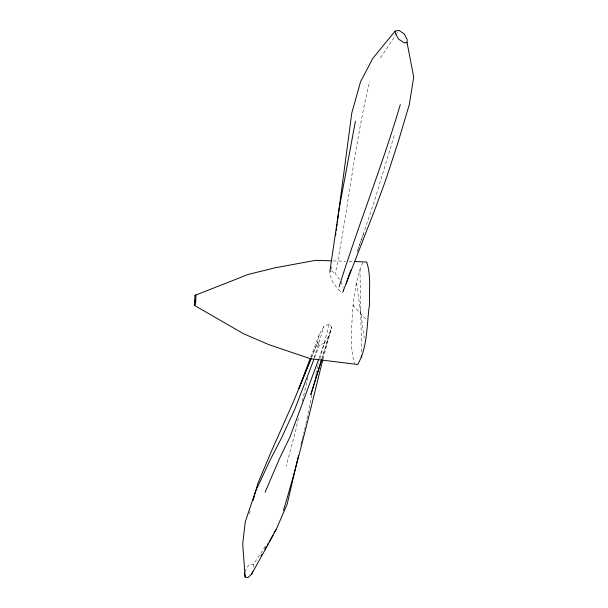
<?xml version="1.0" encoding="UTF-8"?>
<svg xmlns="http://www.w3.org/2000/svg" width="608" height="608" viewBox="0 0 608 608"><rect width="100%" height="100%" fill="white"/><g stroke="black" fill="none" stroke-linecap="round" stroke-linejoin="round"><path stroke-width="0.46" stroke-dasharray="3.04 2.28" d="M331.094 269.488L331.459 266.699M362.809 262.58C354.844 281.192 353.195 301.978 351.971 322.004C351.264 335.821 350.352 350.086 354.631 363.455M339.484 279.482L335.304 273.653C348.141 209.851 354.38 144.833 369.611 81.502M311.889 394.911L306.022 423.29M315.126 377.416L315.468 375.569M323.038 358.88L331.603 327.203L329.3 323.973L323.958 326.481L319.314 334.332L317.703 342.251L311.676 357.109M304.638 429.681L305.824 424.202M298.376 418.334L295.344 432.052L286.11 466.306M301.591 442.556L302.472 438.87M303.795 433.352L304.243 431.505M302.298 401.022L308.02 377.606M300.823 445.147L302.419 438.786M302.647 437.874L304.015 432.417M315.81 373.73L318.752 362.87M319.983 358.348L329.3 323.973M249.303 513.92L250.314 510.325M394.197 135.516L374.452 200.944L357.694 250.481M321.989 358.538L331.603 327.203L321.906 358.674M314.138 357.869L323.958 326.481M343.938 289.872L342.555 292.737L338.223 289.499L338.808 287.713M343.809 289.203L342.555 292.737L343.923 289.218M357.033 252.046L363.637 233.472M318.843 358.788L324.596 342.92L329.247 335.069M310.764 357.086L319.314 334.332M314.556 357.702L319.261 345.428L324.596 342.92M311.63 357.139L317.703 342.251L319.261 345.428M244.902 571.946L246.818 567.652L249.782 564.011L253.369 564.619L265.787 545.536M330.972 270.416L329.536 273.402L332.416 281.603L338.223 289.499M380.479 57.76L395.268 35.872M395.793 35.089L397.906 31.966M333.237 260.893L345.397 261.25M349.136 261.364L353.818 261.501M331.694 270.955L335.304 273.653M352.746 304.996L367.156 320.553M341.058 281.671L343.072 287.409M253.369 564.619L253.863 567.241M356.569 283.077L364.245 337.873M359.936 269.04L361.57 353.636"/><path stroke-width="0.91" d="M343.923 289.218L375.09 209.008L385.548 180.546L397.868 143.024L409.359 104.348L413.714 77.11L407.094 42.758L407.14 39.429L404.206 33.934L398.962 30.4L395.086 31.145L372.856 58.277L360.544 81.799L351.789 112.982L337.334 222.102M335.616 235.106L335.867 233.252M336.232 230.462L336.475 228.608M336.718 226.746L337.083 223.957M329.817 271.548L339.066 209.198L355.414 121.228M298.498 455.445L287.136 504.298L276.131 529.636L269.078 541.918M331.36 260.832L315.461 260.361L275.492 267.718L248.307 274.398L195.001 295.366L194.34 305.338L243.732 333.822L269.01 344.698L310.24 358.636L357.717 364.488C368.167 346.241 366.434 323.904 369.649 303.688C369.033 289.849 371.146 275.447 366.708 262.071L354.753 261.524M322.795 359.784C310.209 410.157 298.558 460.765 283.412 510.477M253.095 500.445L254.364 495.961M254.866 494.16L257.906 483.39L271.396 451.258L293.421 401.812L311.273 358.013M321.632 359.571L310.825 394.645L321.716 359.442M400.3 104.644C382.151 166.144 358.142 225.614 339.097 286.816M346.127 283.609L350.816 270.18M318.516 359.67L290.122 436.666L279.384 458.804L265.118 492.237M310.103 358.834L298.923 388.588L310.969 358.857M313.888 359.45L294.736 409.427L281.094 438.809L270.537 459.222L255.55 491.256L245.29 521.732L242.706 543.894L245.13 577.045L247.965 577.6L251.682 574.013L273.152 535.245M251.682 574.013L252.685 571.482M194.34 305.338L195.396 304.654L195.753 301.211L195.905 295.047L195.001 295.366M261.083 555.834L262.018 554.2M264.845 549.29L266.251 546.828M267.193 545.194L268.136 543.56M274.064 532.821L276.131 529.636M407.094 42.758L404.054 42.689L398.764 39.277L395.785 34.519L395.086 31.145M244.515 572.812L245.13 577.045M195.122 300.192L195.229 301.978M361.608 355.513L361.646 357.39"/></g></svg>
